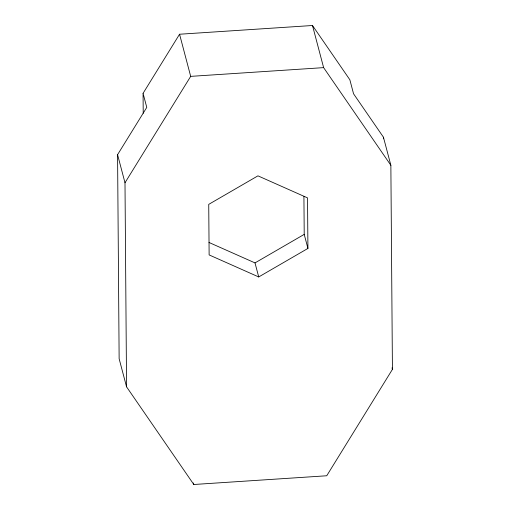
<?xml version="1.0" encoding="UTF-8"?>
<svg xmlns="http://www.w3.org/2000/svg" width="510" height="510" viewBox="0 0 510 510"><rect width="100%" height="100%" fill="white"/><g stroke="black" fill="none" stroke-linecap="round" stroke-linejoin="round"><path stroke-width="0.76" d="M143.061 93.343L179.558 34.234L312.49 25.5L349.847 79.758L353.558 93.802L383.443 137.209L390.864 165.297L392.426 369.367L326.731 475.766L193.8 484.5L126.556 386.835L119.136 358.747L117.574 154.677L146.772 107.387L143.061 93.343L143.214 113.265M126.556 386.835L124.995 182.765L190.689 76.366L179.558 34.234M209.011 242.473L255.006 262.905L304.215 234.383L303.922 196.465M258.717 276.949L307.925 248.427L307.536 197.874L257.945 175.842L208.737 204.363L209.125 254.917L258.717 276.949L255.006 262.905M190.689 76.366L323.62 67.632L390.864 165.297M312.49 25.5L323.62 67.632M392.024 367.844L392.426 369.367M304.215 234.383L307.925 248.427M117.574 154.677L124.995 182.765M193.392 482.97L193.8 484.5M383.443 137.209L383.456 138.796"/></g></svg>
